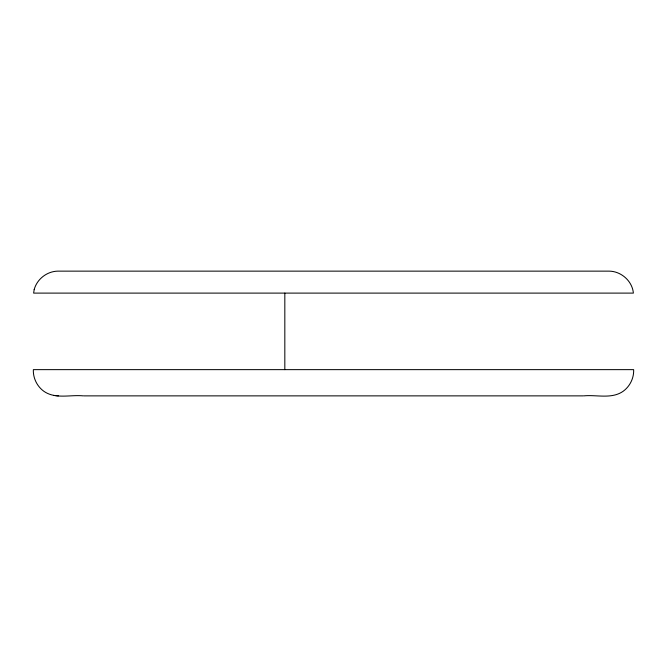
<?xml version="1.0" encoding="UTF-8"?>
<svg xmlns="http://www.w3.org/2000/svg" width="667" height="667" viewBox="0 0 667 667"><rect width="100%" height="100%" fill="white"/><g stroke="black" fill="none" stroke-linecap="round" stroke-linejoin="round"><path stroke-width="1" d="M83.275 395.873C70.302 394.572 55.394 399.366 43.847 391.279C37.044 386.343 32.975 378.039 33.35 369.635L633.65 369.635C634.025 378.039 629.956 386.343 623.153 391.279C611.606 399.358 596.698 394.572 583.725 395.873M83.992 395.873L583.008 395.873M53.535 395.406L58.354 395.873M284.826 293.105L284.826 369.635M34.175 289.611L33.617 293.105L633.383 293.105C632.291 281.065 621.227 271.302 609.229 271.135L57.762 271.135C46.932 271.361 36.968 279.131 34.175 289.611"/></g></svg>
